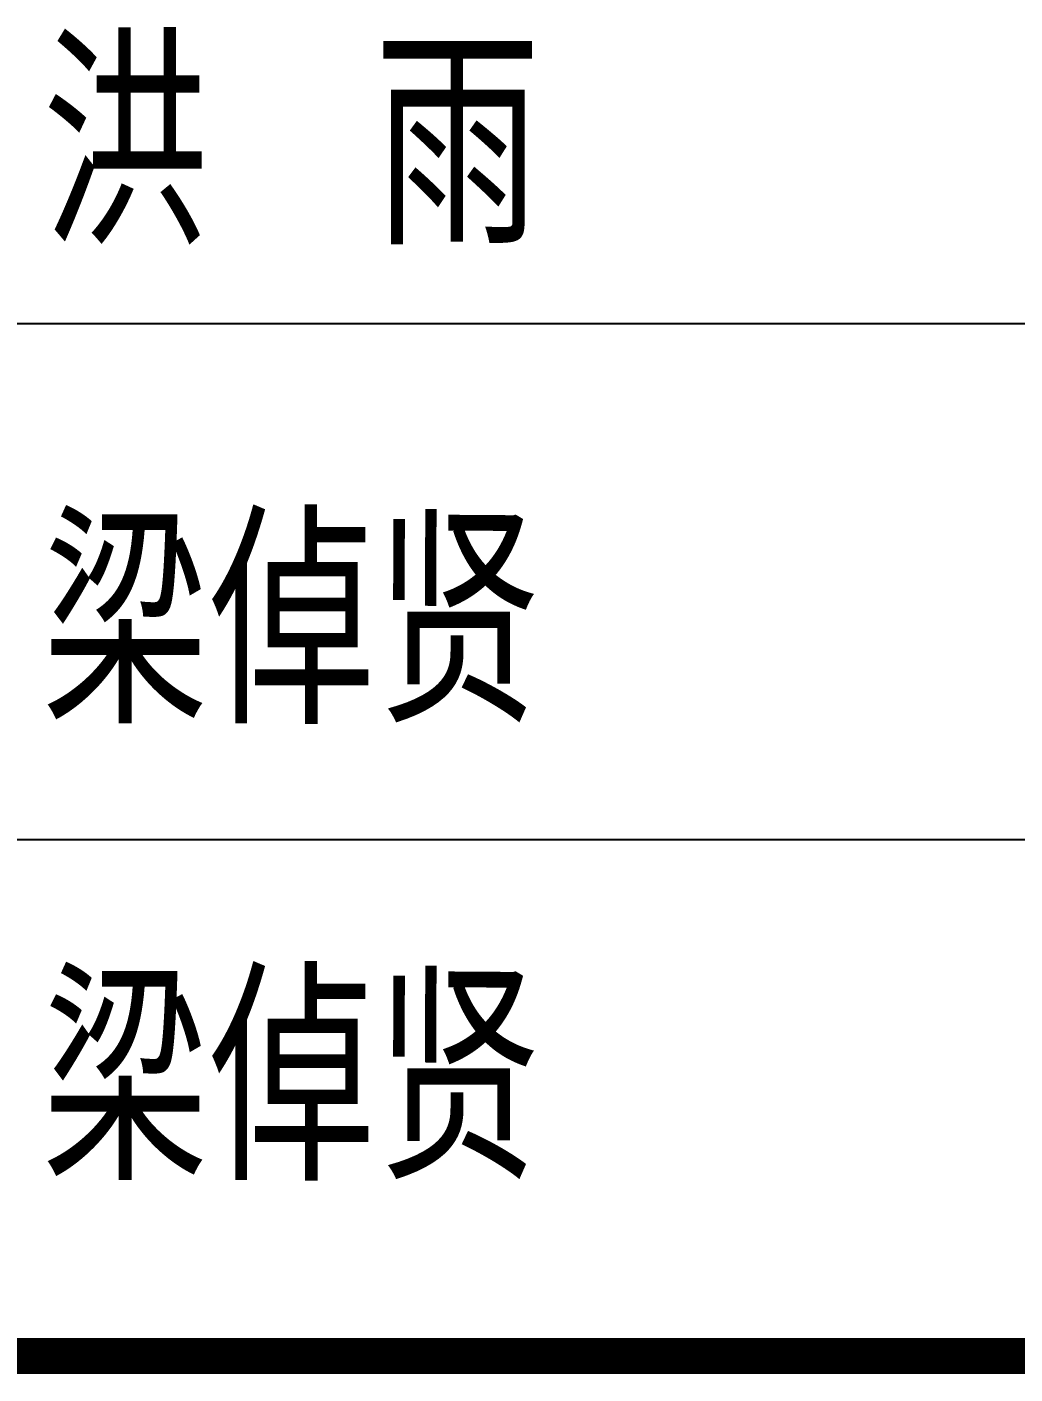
# Model space of a CAD drawing. Extents: x 177291 to 1288761, y 177638 to 322898.
# Drawn here: x 493022 to 495068, y 184863 to 187653 of the extents above; entities that cross this region are included whole.
import ezdxf

# ---------------------------------------------------------------- set-up
doc = ezdxf.new("R2010")
doc.units = 0
doc.header["$LTSCALE"] = 1000
doc.layers.add('PUB_TEXT', color=7, linetype='Continuous')
doc.layers.add('PUB_TITLE', color=4, linetype='Continuous')
doc.styles.add('_gyy_title_ST', font='', dxfattribs={"width": 0.8})
doc.styles.get('_gyy_title_ST').set_extended_font_data('SimSun')

msp = doc.modelspace()

# ---------------------------------------------------------------- linework, layer by layer
at = {"layer": 'PUB_TITLE'}
for p, q in [((497326.21, 187038.25), (489843.06, 187038.25)), ((497326.21, 185969.23), (489843.06, 185969.23))]:
    msp.add_line(p, q, dxfattribs=at)
at = {"layer": 'PUB_TITLE', "const_width": 74.83}
msp.add_lwpolyline([(489843.06, 184900.21), (497326.21, 184900.21)], dxfattribs=at)

# ---------------------------------------------------------------- texts
at = {"layer": 'PUB_TEXT', "color": 3, "style": '_gyy_title_ST', "width": 0.7}
for s, p in [('洪  雨', (493053.04, 187241.72)), ('梁倬贤', (493053.04, 186250.44)), ('梁倬贤', (493053.04, 185304.39))]:
    msp.add_text(s, height=360.946, dxfattribs=at).set_placement(p)

doc.saveas('drawing.dxf')
